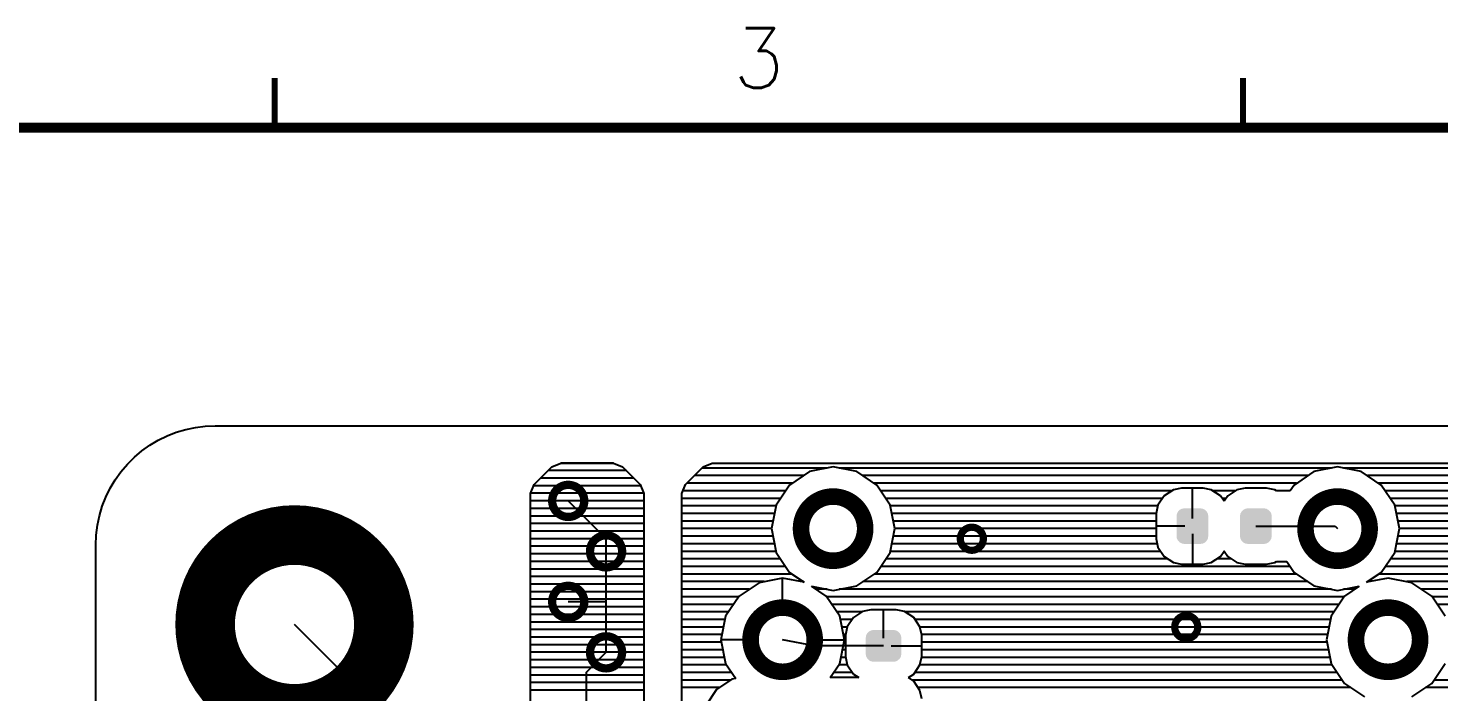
# Model space of a CAD drawing. Extents: x 295 to 953, y 10 to 290.
# Drawn here: x 577.1 to 648.1, y 256.6 to 290 of the extents above; entities that cross this region are included whole.
import ezdxf
from ezdxf.enums import TextEntityAlignment as Align

# ---------------------------------------------------------------- set-up
doc = ezdxf.new("R2010")
doc.units = 0
doc.header["$LTSCALE"] = 5
doc.header["$MEASUREMENT"] = 0
doc.layers.get('0').update_dxf_attribs({"linetype": 'CONTINUOUS', "lineweight": 25})
doc.layers.add('문자', color=4, linetype='CONTINUOUS')
doc.layers.add('테두리', color=3, linetype='CONTINUOUS')
doc.styles.get("Standard").update_dxf_attribs({"font": 'simplex.shx'})

# ---------------------------------------------------------------- blocks, each defined once
blk = doc.blocks.new('C')
at = {"layer": '테두리'}
for points, const_width in [([(112.5, 287.5), (112.5, 285)], 0.3), ([(161.25, 287.5), (161.25, 285)], 0.3), ([(15, 285), (15, 15), (405, 15), (405, 285), (15, 285)], 0.5)]:
    blk.add_lwpolyline(points, dxfattribs=dict(at, const_width=const_width))
at = {"layer": '문자'}
blk.add_text('3', height=3, dxfattribs=at).set_placement((136.875, 288.5), align=Align.MIDDLE)

msp = doc.modelspace()

# ---------------------------------------------------------------- linework, layer by layer
for p, q in [((585.009, 269.812), (585.492, 269.913)), ((585.009, 269.812), (585.492, 269.913)), ((585.492, 269.913), (585.984, 269.979)), ((585.492, 269.913), (585.984, 269.979)), ((585.984, 269.979), (586.482, 270)), ((585.984, 269.979), (586.482, 270)), ((586.482, 270), (794.478, 270)), ((586.482, 270), (794.478, 270)), ((583.2, 269.019), (583.622, 269.273)), ((583.2, 269.019), (583.622, 269.273)), ((583.622, 269.273), (584.069, 269.492)), ((583.622, 269.273), (584.069, 269.492)), ((584.069, 269.492), (584.531, 269.674)), ((584.069, 269.492), (584.531, 269.674)), ((584.531, 269.674), (585.009, 269.812)), ((584.531, 269.674), (585.009, 269.812)), ((582.418, 268.41), (582.794, 268.735)), ((582.418, 268.41), (582.794, 268.735)), ((582.794, 268.735), (583.2, 269.019)), ((582.794, 268.735), (583.2, 269.019)), ((581.742, 267.683), (582.068, 268.059)), ((581.742, 267.683), (582.068, 268.059)), ((582.068, 268.059), (582.418, 268.41)), ((582.068, 268.059), (582.418, 268.41)), ((602.545, 267.033), (603.444, 267.932)), ((603.444, 267.932), (603.891, 268.12)), ((606.543, 268.12), (603.891, 268.12)), ((603.891, 268.12), (606.543, 268.12)), ((606.543, 268.12), (606.99, 267.932)), ((606.99, 267.932), (607.889, 267.033)), ((610.165, 267.033), (611.064, 267.932)), ((617.297, 267.866), (610.993, 267.866)), ((611.064, 267.932), (611.511, 268.12)), ((611.511, 268.12), (642.362, 268.12)), ((617.597, 267.922), (616.408, 267.688)), ((618.791, 267.688), (617.597, 267.922)), ((642.697, 267.866), (617.902, 267.866)), ((642.997, 267.922), (641.808, 267.688)), ((642.362, 268.12), (652.197, 268.12)), ((644.191, 267.688), (642.997, 267.922)), ((652.029, 267.866), (643.302, 267.866)), ((581.204, 266.855), (581.458, 267.277)), ((581.204, 266.855), (581.458, 267.277)), ((581.458, 267.277), (581.742, 267.683)), ((581.458, 267.277), (581.742, 267.683)), ((602.357, 266.586), (602.545, 267.033)), ((607.569, 267.358), (602.865, 267.358)), ((607.188, 267.739), (603.246, 267.739)), ((607.889, 267.033), (608.077, 266.586)), ((609.977, 266.586), (610.165, 267.033)), ((615.535, 267.104), (610.231, 267.104)), ((616.104, 267.485), (610.612, 267.485)), ((616.408, 267.688), (615.403, 267.013)), ((619.797, 267.013), (618.791, 267.688)), ((641.504, 267.485), (619.096, 267.485)), ((640.935, 267.104), (619.665, 267.104)), ((641.808, 267.688), (640.803, 267.013)), ((645.197, 267.013), (644.191, 267.688)), ((651.852, 267.485), (644.496, 267.485)), ((651.775, 267.104), (645.065, 267.104)), ((580.803, 265.946), (580.986, 266.408)), ((580.803, 265.946), (580.986, 266.408)), ((580.986, 266.408), (581.204, 266.855)), ((580.986, 266.408), (581.204, 266.855)), ((602.357, 261.135), (602.357, 266.586)), ((608.072, 266.596), (602.362, 266.596)), ((607.915, 266.977), (602.52, 266.977)), ((608.077, 266.586), (608.072, 258.595)), ((609.977, 243.614), (609.977, 266.586)), ((614.95, 266.342), (609.977, 266.342)), ((615.204, 266.723), (610.038, 266.723)), ((615.403, 267.013), (614.727, 266.007)), ((620.472, 266.007), (619.797, 267.013)), ((634.651, 266.723), (619.995, 266.723)), ((634.183, 266.342), (620.249, 266.342)), ((634.265, 266.464), (633.95, 265.997)), ((634.732, 266.774), (634.265, 266.464)), ((635.143, 266.86), (634.732, 266.774)), ((636.225, 266.86), (635.143, 266.86)), ((635.687, 265.326), (635.687, 266.86)), ((636.637, 266.774), (636.225, 266.86)), ((637.104, 266.464), (636.637, 266.774)), ((637.851, 266.723), (636.718, 266.723)), ((637.282, 266.195), (637.104, 266.464)), ((637.379, 266.342), (637.191, 266.342)), ((637.465, 266.464), (637.282, 266.195)), ((637.932, 266.774), (637.465, 266.464)), ((638.344, 266.86), (637.932, 266.774)), ((639.426, 266.86), (638.344, 266.86)), ((639.837, 266.774), (639.426, 266.86)), ((639.919, 266.723), (639.837, 266.774)), ((640.604, 266.723), (639.919, 266.723)), ((640.604, 266.723), (639.919, 266.723)), ((640.803, 267.013), (640.604, 266.723)), ((645.872, 266.007), (645.197, 267.013)), ((651.75, 266.723), (645.395, 266.723)), ((651.826, 266.342), (645.649, 266.342)), ((580.666, 265.468), (580.803, 265.946)), ((580.666, 265.468), (580.803, 265.946)), ((608.077, 266.215), (602.357, 266.215)), ((608.077, 265.834), (602.357, 265.834)), ((606.167, 264.31), (604.262, 266.215)), ((614.722, 265.961), (609.977, 265.961)), ((614.727, 266.007), (614.493, 264.818)), ((620.706, 264.818), (620.472, 266.007)), ((633.945, 265.961), (620.477, 265.961)), ((633.95, 265.997), (633.868, 265.58)), ((646.106, 264.818), (645.872, 266.007)), ((651.943, 265.961), (645.877, 265.961)), ((580.498, 264.493), (580.564, 264.986)), ((580.498, 264.493), (580.564, 264.986)), ((580.564, 264.986), (580.666, 265.468)), ((580.564, 264.986), (580.666, 265.468)), ((608.077, 265.453), (602.357, 265.453)), ((608.077, 265.072), (602.357, 265.072)), ((614.646, 265.58), (609.977, 265.58)), ((614.569, 265.199), (609.977, 265.199)), ((633.868, 265.58), (620.554, 265.58)), ((633.868, 265.199), (620.63, 265.199)), ((633.868, 265.58), (633.868, 264.305)), ((635.306, 264.945), (633.868, 264.945)), ((638.882, 264.945), (642.87, 264.945)), ((642.87, 264.945), (642.997, 264.818)), ((652.197, 265.58), (645.954, 265.58)), ((652.608, 265.199), (646.03, 265.199)), ((580.478, 263.995), (580.498, 264.493)), ((580.478, 263.995), (580.498, 264.493)), ((608.077, 264.691), (602.357, 264.691)), ((608.077, 264.31), (602.357, 264.31)), ((606.167, 263.675), (606.167, 264.31)), ((614.493, 264.818), (609.977, 264.818)), ((614.569, 264.437), (609.977, 264.437)), ((614.493, 264.818), (614.727, 263.624)), ((620.472, 263.624), (620.706, 264.818)), ((633.868, 264.437), (620.63, 264.437)), ((633.868, 264.818), (620.706, 264.818)), ((633.868, 264.305), (633.95, 263.888)), ((635.687, 264.564), (635.687, 263.025)), ((645.872, 263.624), (646.106, 264.818)), ((680.609, 264.437), (646.03, 264.437)), ((653.594, 264.818), (646.106, 264.818)), ((580.478, 75.999), (580.478, 263.995)), ((580.478, 75.999), (580.478, 263.995)), ((608.077, 263.929), (602.357, 263.929)), ((608.077, 263.548), (602.357, 263.548)), ((606.167, 261.135), (606.167, 263.675)), ((614.646, 264.056), (609.977, 264.056)), ((614.722, 263.675), (609.977, 263.675)), ((614.727, 263.624), (615.403, 262.618)), ((619.797, 262.618), (620.472, 263.624)), ((634.097, 263.675), (620.477, 263.675)), ((633.919, 264.056), (620.554, 264.056)), ((633.95, 263.888), (634.265, 263.421)), ((637.104, 263.421), (637.282, 263.69)), ((637.297, 263.675), (637.272, 263.675)), ((637.282, 263.69), (637.465, 263.421)), ((645.197, 262.618), (645.872, 263.624)), ((680.762, 263.675), (645.877, 263.675)), ((680.686, 264.056), (645.954, 264.056)), ((608.077, 263.167), (602.357, 263.167)), ((608.077, 262.786), (602.357, 262.786)), ((614.95, 263.294), (609.977, 263.294)), ((615.204, 262.913), (609.977, 262.913)), ((640.604, 262.913), (619.995, 262.913)), ((634.458, 263.294), (620.249, 263.294)), ((634.265, 263.421), (634.732, 263.111)), ((634.732, 263.111), (635.143, 263.025)), ((635.143, 263.025), (636.225, 263.025)), ((636.225, 263.025), (636.637, 263.111)), ((636.637, 263.111), (637.104, 263.421)), ((637.658, 263.294), (636.911, 263.294)), ((637.465, 263.421), (637.932, 263.111)), ((637.932, 263.111), (638.344, 263.025)), ((638.344, 263.025), (639.426, 263.025)), ((639.426, 263.025), (639.837, 263.111)), ((639.837, 263.111), (639.919, 263.167)), ((639.919, 263.167), (640.437, 263.167)), ((640.437, 263.167), (640.803, 262.618)), ((681.244, 262.913), (645.395, 262.913)), ((680.99, 263.294), (645.649, 263.294)), ((608.077, 262.405), (602.357, 262.405)), ((615.535, 262.532), (609.977, 262.532)), ((614.122, 262.151), (609.977, 262.151)), ((613.868, 262.1), (612.863, 261.425)), ((615.057, 262.334), (613.868, 262.1)), ((615.057, 260.429), (615.057, 262.334)), ((616.149, 262.121), (615.057, 262.334)), ((615.403, 262.618), (616.149, 262.121)), ((616.104, 262.151), (615.997, 262.151)), ((618.791, 261.943), (619.797, 262.618)), ((641.504, 262.151), (619.096, 262.151)), ((640.935, 262.532), (619.665, 262.532)), ((640.803, 262.618), (641.808, 261.943)), ((644.45, 262.121), (645.197, 262.618)), ((645.537, 262.334), (644.45, 262.121)), ((644.602, 262.151), (644.496, 262.151)), ((681.575, 262.532), (645.065, 262.532)), ((646.731, 262.1), (645.537, 262.334)), ((680.162, 262.151), (646.477, 262.151)), ((647.737, 261.425), (646.731, 262.1)), ((608.077, 262.024), (602.357, 262.024)), ((608.077, 261.643), (602.357, 261.643)), ((613.376, 261.77), (609.977, 261.77)), ((612.837, 261.389), (609.977, 261.389)), ((612.863, 261.425), (612.187, 260.419)), ((617.257, 261.425), (616.51, 261.922)), ((616.51, 261.922), (617.597, 261.709)), ((617.297, 261.77), (616.744, 261.77)), ((617.932, 260.419), (617.257, 261.425)), ((643.317, 261.389), (617.282, 261.389)), ((617.597, 261.709), (618.791, 261.943)), ((642.697, 261.77), (617.902, 261.77)), ((641.808, 261.943), (642.997, 261.709)), ((643.343, 261.425), (642.667, 260.419)), ((642.997, 261.709), (644.089, 261.922)), ((643.856, 261.77), (643.302, 261.77)), ((644.089, 261.922), (643.343, 261.425)), ((679.416, 261.77), (647.224, 261.77)), ((648.412, 260.419), (647.737, 261.425)), ((678.877, 261.389), (647.762, 261.389)), ((608.077, 261.262), (602.357, 261.262)), ((602.362, 243.614), (602.357, 261.135)), ((608.077, 260.881), (602.362, 260.881)), ((606.167, 261.135), (604.262, 261.135)), ((606.167, 258.595), (606.167, 261.135)), ((612.583, 261.008), (609.977, 261.008)), ((643.063, 261.008), (617.536, 261.008)), ((619.086, 260.657), (618.618, 260.343)), ((619.502, 260.739), (619.086, 260.657)), ((620.777, 260.739), (619.502, 260.739)), ((620.137, 259.301), (620.137, 260.739)), ((621.194, 260.657), (620.777, 260.739)), ((621.661, 260.343), (621.194, 260.657)), ((678.623, 261.008), (648.016, 261.008)), ((594.732, 255.745), (590.48, 259.997)), ((608.077, 260.5), (602.362, 260.5)), ((608.077, 260.119), (602.362, 260.119)), ((612.329, 260.627), (609.977, 260.627)), ((612.156, 260.246), (609.977, 260.246)), ((612.187, 260.419), (611.953, 259.23)), ((619.04, 260.627), (617.79, 260.627)), ((618.166, 259.23), (617.932, 260.419)), ((618.552, 260.246), (617.963, 260.246)), ((618.618, 260.343), (618.308, 259.875)), ((642.809, 260.627), (621.239, 260.627)), ((621.971, 259.875), (621.661, 260.343)), ((642.636, 260.246), (621.727, 260.246)), ((642.667, 260.419), (642.433, 259.23)), ((608.077, 259.738), (602.362, 259.738)), ((608.077, 259.357), (602.362, 259.357)), ((612.08, 259.865), (609.977, 259.865)), ((612.004, 259.484), (609.977, 259.484)), ((613.858, 259.23), (611.953, 259.23)), ((611.953, 259.23), (612.187, 258.036)), ((616.637, 258.92), (615.057, 259.23)), ((616.261, 259.23), (618.166, 259.23)), ((617.932, 258.036), (618.166, 259.23)), ((618.303, 259.865), (618.039, 259.865)), ((618.227, 259.484), (618.115, 259.484)), ((618.308, 259.875), (618.222, 259.464)), ((618.222, 259.464), (618.222, 258.382)), ((622.057, 259.464), (621.971, 259.875)), ((642.56, 259.865), (621.976, 259.865)), ((642.484, 259.484), (622.052, 259.484)), ((622.057, 258.382), (622.057, 259.464)), ((642.433, 259.23), (642.667, 258.036)), ((608.077, 258.976), (602.362, 258.976)), ((608.072, 258.595), (602.362, 258.595)), ((605.182, 257.604), (606.167, 258.595)), ((608.072, 258.595), (608.072, 229.385)), ((611.979, 259.103), (609.977, 259.103)), ((612.055, 258.722), (609.977, 258.722)), ((620.137, 258.92), (616.637, 258.92)), ((618.222, 258.722), (618.064, 258.722)), ((618.222, 259.103), (618.141, 259.103)), ((619.756, 258.92), (618.222, 258.92)), ((620.518, 258.92), (622.057, 258.92)), ((642.459, 259.103), (622.057, 259.103)), ((642.535, 258.722), (622.057, 258.722)), ((608.072, 258.214), (602.362, 258.214)), ((608.072, 257.833), (602.362, 257.833)), ((612.131, 258.341), (609.977, 258.341)), ((612.243, 257.96), (609.977, 257.96)), ((612.187, 258.036), (612.695, 257.284)), ((617.455, 257.325), (617.932, 258.036)), ((618.313, 257.96), (617.877, 257.96)), ((618.232, 258.341), (617.988, 258.341)), ((618.222, 258.382), (618.308, 257.97)), ((618.308, 257.97), (618.618, 257.503)), ((621.661, 257.503), (621.971, 257.97)), ((642.723, 257.96), (621.966, 257.96)), ((621.971, 257.97), (622.057, 258.382)), ((642.611, 258.341), (622.047, 258.341)), ((642.667, 258.036), (643.343, 257.03)), ((647.737, 257.03), (648.412, 258.036)), ((608.072, 257.452), (602.362, 257.452)), ((605.182, 249.07), (605.182, 257.604)), ((612.497, 257.579), (609.977, 257.579)), ((612.431, 257.198), (609.977, 257.198)), ((612.507, 257.244), (611.725, 256.726)), ((612.695, 257.284), (612.507, 257.244)), ((618.887, 257.325), (617.455, 257.325)), ((618.567, 257.579), (617.623, 257.579)), ((618.618, 257.503), (618.887, 257.325)), ((621.392, 257.325), (621.661, 257.503)), ((621.661, 257.142), (621.392, 257.325)), ((643.231, 257.198), (621.585, 257.198)), ((621.971, 256.675), (621.661, 257.142)), ((642.977, 257.579), (621.712, 257.579)), ((678.791, 257.198), (647.849, 257.198)), ((608.072, 257.071), (602.362, 257.071)), ((608.072, 256.69), (602.362, 256.69)), ((611.862, 256.817), (609.977, 256.817)), ((611.725, 256.726), (611.201, 255.938)), ((643.663, 256.817), (621.88, 256.817)), ((622.057, 256.263), (621.971, 256.675)), ((643.343, 257.03), (644.348, 256.355)), ((646.731, 256.355), (647.737, 257.03)), ((679.223, 256.817), (647.417, 256.817))]:
    msp.add_line(p, q)
for points, const_width in [([(605.07, 266.215, -1), (603.454, 266.215, -1)], 0.417), ([(619.213, 264.818, -1), (615.982, 264.818, -1)], 0.833), ([(644.613, 264.818, -1), (641.382, 264.818, -1)], 0.833), ([(594.98, 259.997, -1), (585.98, 259.997, -1)], 3), ([(625.163, 264.31, -1), (624.002, 264.31, -1)], 0.363), ([(606.975, 263.675, -1), (605.359, 263.675, -1)], 0.417), ([(605.07, 261.135, -1), (603.454, 261.135, -1)], 0.417), ([(616.673, 259.23, -1), (613.442, 259.23, -1)], 0.833), ([(647.153, 259.23, -1), (643.922, 259.23, -1)], 0.833), ([(635.958, 259.865, -1), (634.797, 259.865, -1)], 0.363), ([(606.975, 258.595, -1), (605.359, 258.595, -1)], 0.417)]:
    msp.add_lwpolyline(points, format="xyb", close=True, dxfattribs=dict(const_width=const_width))
for points in [[(636.464, 265.57), (636.415, 265.671), (634.908, 265.57), (634.962, 265.671)], [(636.415, 265.671), (636.404, 265.683), (634.962, 265.671), (634.968, 265.683)], [(636.404, 265.683), (636.326, 265.762), (634.968, 265.683), (635.051, 265.762)], [(636.326, 265.762), (636.31, 265.77), (635.051, 265.762), (635.059, 265.77)], [(636.31, 265.77), (636.214, 265.821), (635.059, 265.77), (635.165, 265.821)], [(636.214, 265.821), (636.188, 265.825), (635.165, 265.821), (635.174, 265.825)], [(636.188, 265.825), (636.088, 265.841), (635.174, 265.825), (635.286, 265.841)], [(636.088, 265.841), (636.088, 265.844), (635.286, 265.841), (635.286, 265.844)], [(639.659, 265.57), (639.61, 265.671), (638.103, 265.57), (638.157, 265.671)], [(639.61, 265.671), (639.599, 265.683), (638.157, 265.671), (638.163, 265.683)], [(639.599, 265.683), (639.522, 265.762), (638.163, 265.683), (638.246, 265.762)], [(639.522, 265.762), (639.506, 265.77), (638.246, 265.762), (638.255, 265.77)], [(639.506, 265.77), (639.409, 265.821), (638.255, 265.77), (638.36, 265.821)], [(639.409, 265.821), (639.383, 265.825), (638.36, 265.821), (638.369, 265.825)], [(639.383, 265.825), (639.284, 265.841), (638.369, 265.825), (638.481, 265.841)], [(639.284, 265.841), (639.284, 265.844), (638.481, 265.841), (638.481, 265.844)], [(636.487, 265.445), (636.47, 265.557), (634.887, 265.445), (634.906, 265.557)], [(636.487, 265.443), (636.487, 265.445), (634.887, 265.443), (634.887, 265.445)], [(636.487, 264.447), (636.487, 265.443), (634.887, 264.447), (634.887, 265.443)], [(636.47, 265.557), (636.464, 265.57), (634.906, 265.557), (634.908, 265.57)], [(639.682, 265.445), (639.665, 265.557), (638.082, 265.445), (638.101, 265.557)], [(639.682, 265.443), (639.682, 265.445), (638.082, 265.443), (638.082, 265.445)], [(639.682, 264.447), (639.682, 265.443), (638.082, 264.447), (638.082, 265.443)], [(639.665, 265.557), (639.659, 265.57), (638.101, 265.557), (638.103, 265.57)], [(636.487, 264.445), (636.487, 264.447), (634.887, 264.445), (634.887, 264.447)], [(636.468, 264.333), (636.487, 264.445), (634.904, 264.333), (634.887, 264.445)], [(636.466, 264.32), (636.468, 264.333), (634.91, 264.32), (634.904, 264.333)], [(636.412, 264.219), (636.466, 264.32), (634.959, 264.219), (634.91, 264.32)], [(636.406, 264.207), (636.412, 264.219), (634.97, 264.207), (634.959, 264.219)], [(636.323, 264.128), (636.406, 264.207), (635.048, 264.128), (634.97, 264.207)], [(639.682, 264.445), (639.682, 264.447), (638.082, 264.445), (638.082, 264.447)], [(639.663, 264.333), (639.682, 264.445), (638.099, 264.333), (638.082, 264.445)], [(639.661, 264.32), (639.663, 264.333), (638.106, 264.32), (638.099, 264.333)], [(639.608, 264.219), (639.661, 264.32), (638.155, 264.219), (638.106, 264.32)], [(639.602, 264.207), (639.608, 264.219), (638.166, 264.207), (638.155, 264.219)], [(639.519, 264.128), (639.602, 264.207), (638.243, 264.128), (638.166, 264.207)], [(636.315, 264.12), (636.323, 264.128), (635.064, 264.12), (635.048, 264.128)], [(636.209, 264.069), (636.315, 264.12), (635.16, 264.069), (635.064, 264.12)], [(636.2, 264.065), (636.209, 264.069), (635.186, 264.065), (635.16, 264.069)], [(636.088, 264.049), (636.2, 264.065), (635.286, 264.049), (635.186, 264.065)], [(636.088, 264.046), (636.088, 264.049), (635.286, 264.046), (635.286, 264.049)], [(639.51, 264.12), (639.519, 264.128), (638.259, 264.12), (638.243, 264.128)], [(639.404, 264.069), (639.51, 264.12), (638.356, 264.069), (638.259, 264.12)], [(639.395, 264.065), (639.404, 264.069), (638.382, 264.065), (638.356, 264.069)], [(639.284, 264.049), (639.395, 264.065), (638.481, 264.049), (638.382, 264.065)], [(639.284, 264.046), (639.284, 264.049), (638.481, 264.046), (638.481, 264.049)], [(621.036, 258.519), (621.036, 259.321), (619.238, 258.519), (619.238, 259.321)], [(621.034, 259.321), (621.018, 259.434), (619.24, 259.321), (619.259, 259.434)], [(621.018, 259.434), (621.011, 259.447), (619.259, 259.434), (619.261, 259.447)], [(621.011, 259.447), (620.963, 259.548), (619.261, 259.447), (619.314, 259.548)], [(620.963, 259.548), (620.952, 259.559), (619.314, 259.548), (619.319, 259.559)], [(620.952, 259.559), (620.875, 259.64), (619.319, 259.559), (619.402, 259.64)], [(620.875, 259.64), (620.86, 259.648), (619.402, 259.64), (619.41, 259.648)], [(620.86, 259.648), (620.763, 259.699), (619.41, 259.648), (619.516, 259.699)], [(620.763, 259.699), (620.738, 259.703), (619.516, 259.699), (619.524, 259.703)], [(620.738, 259.703), (620.637, 259.72), (619.524, 259.703), (619.637, 259.72)], [(621.016, 258.406), (621.034, 258.519), (619.257, 258.406), (619.24, 258.519)], [(621.014, 258.394), (621.016, 258.406), (619.263, 258.394), (619.257, 258.406)], [(620.961, 258.292), (621.014, 258.394), (619.311, 258.292), (619.263, 258.394)], [(620.955, 258.281), (620.961, 258.292), (619.322, 258.281), (619.311, 258.292)], [(620.872, 258.2), (620.955, 258.281), (619.399, 258.2), (619.322, 258.281)], [(620.864, 258.192), (620.872, 258.2), (619.414, 258.192), (619.399, 258.2)], [(620.758, 258.141), (620.864, 258.192), (619.512, 258.141), (619.414, 258.192)], [(620.75, 258.137), (620.758, 258.141), (619.536, 258.137), (619.512, 258.141)], [(620.637, 258.12), (620.75, 258.137), (619.637, 258.12), (619.536, 258.137)]]:
    msp.add_solid(points)

# ---------------------------------------------------------------- block references
msp.add_blockref('C', (476.978, 0))

doc.saveas('drawing.dxf')
